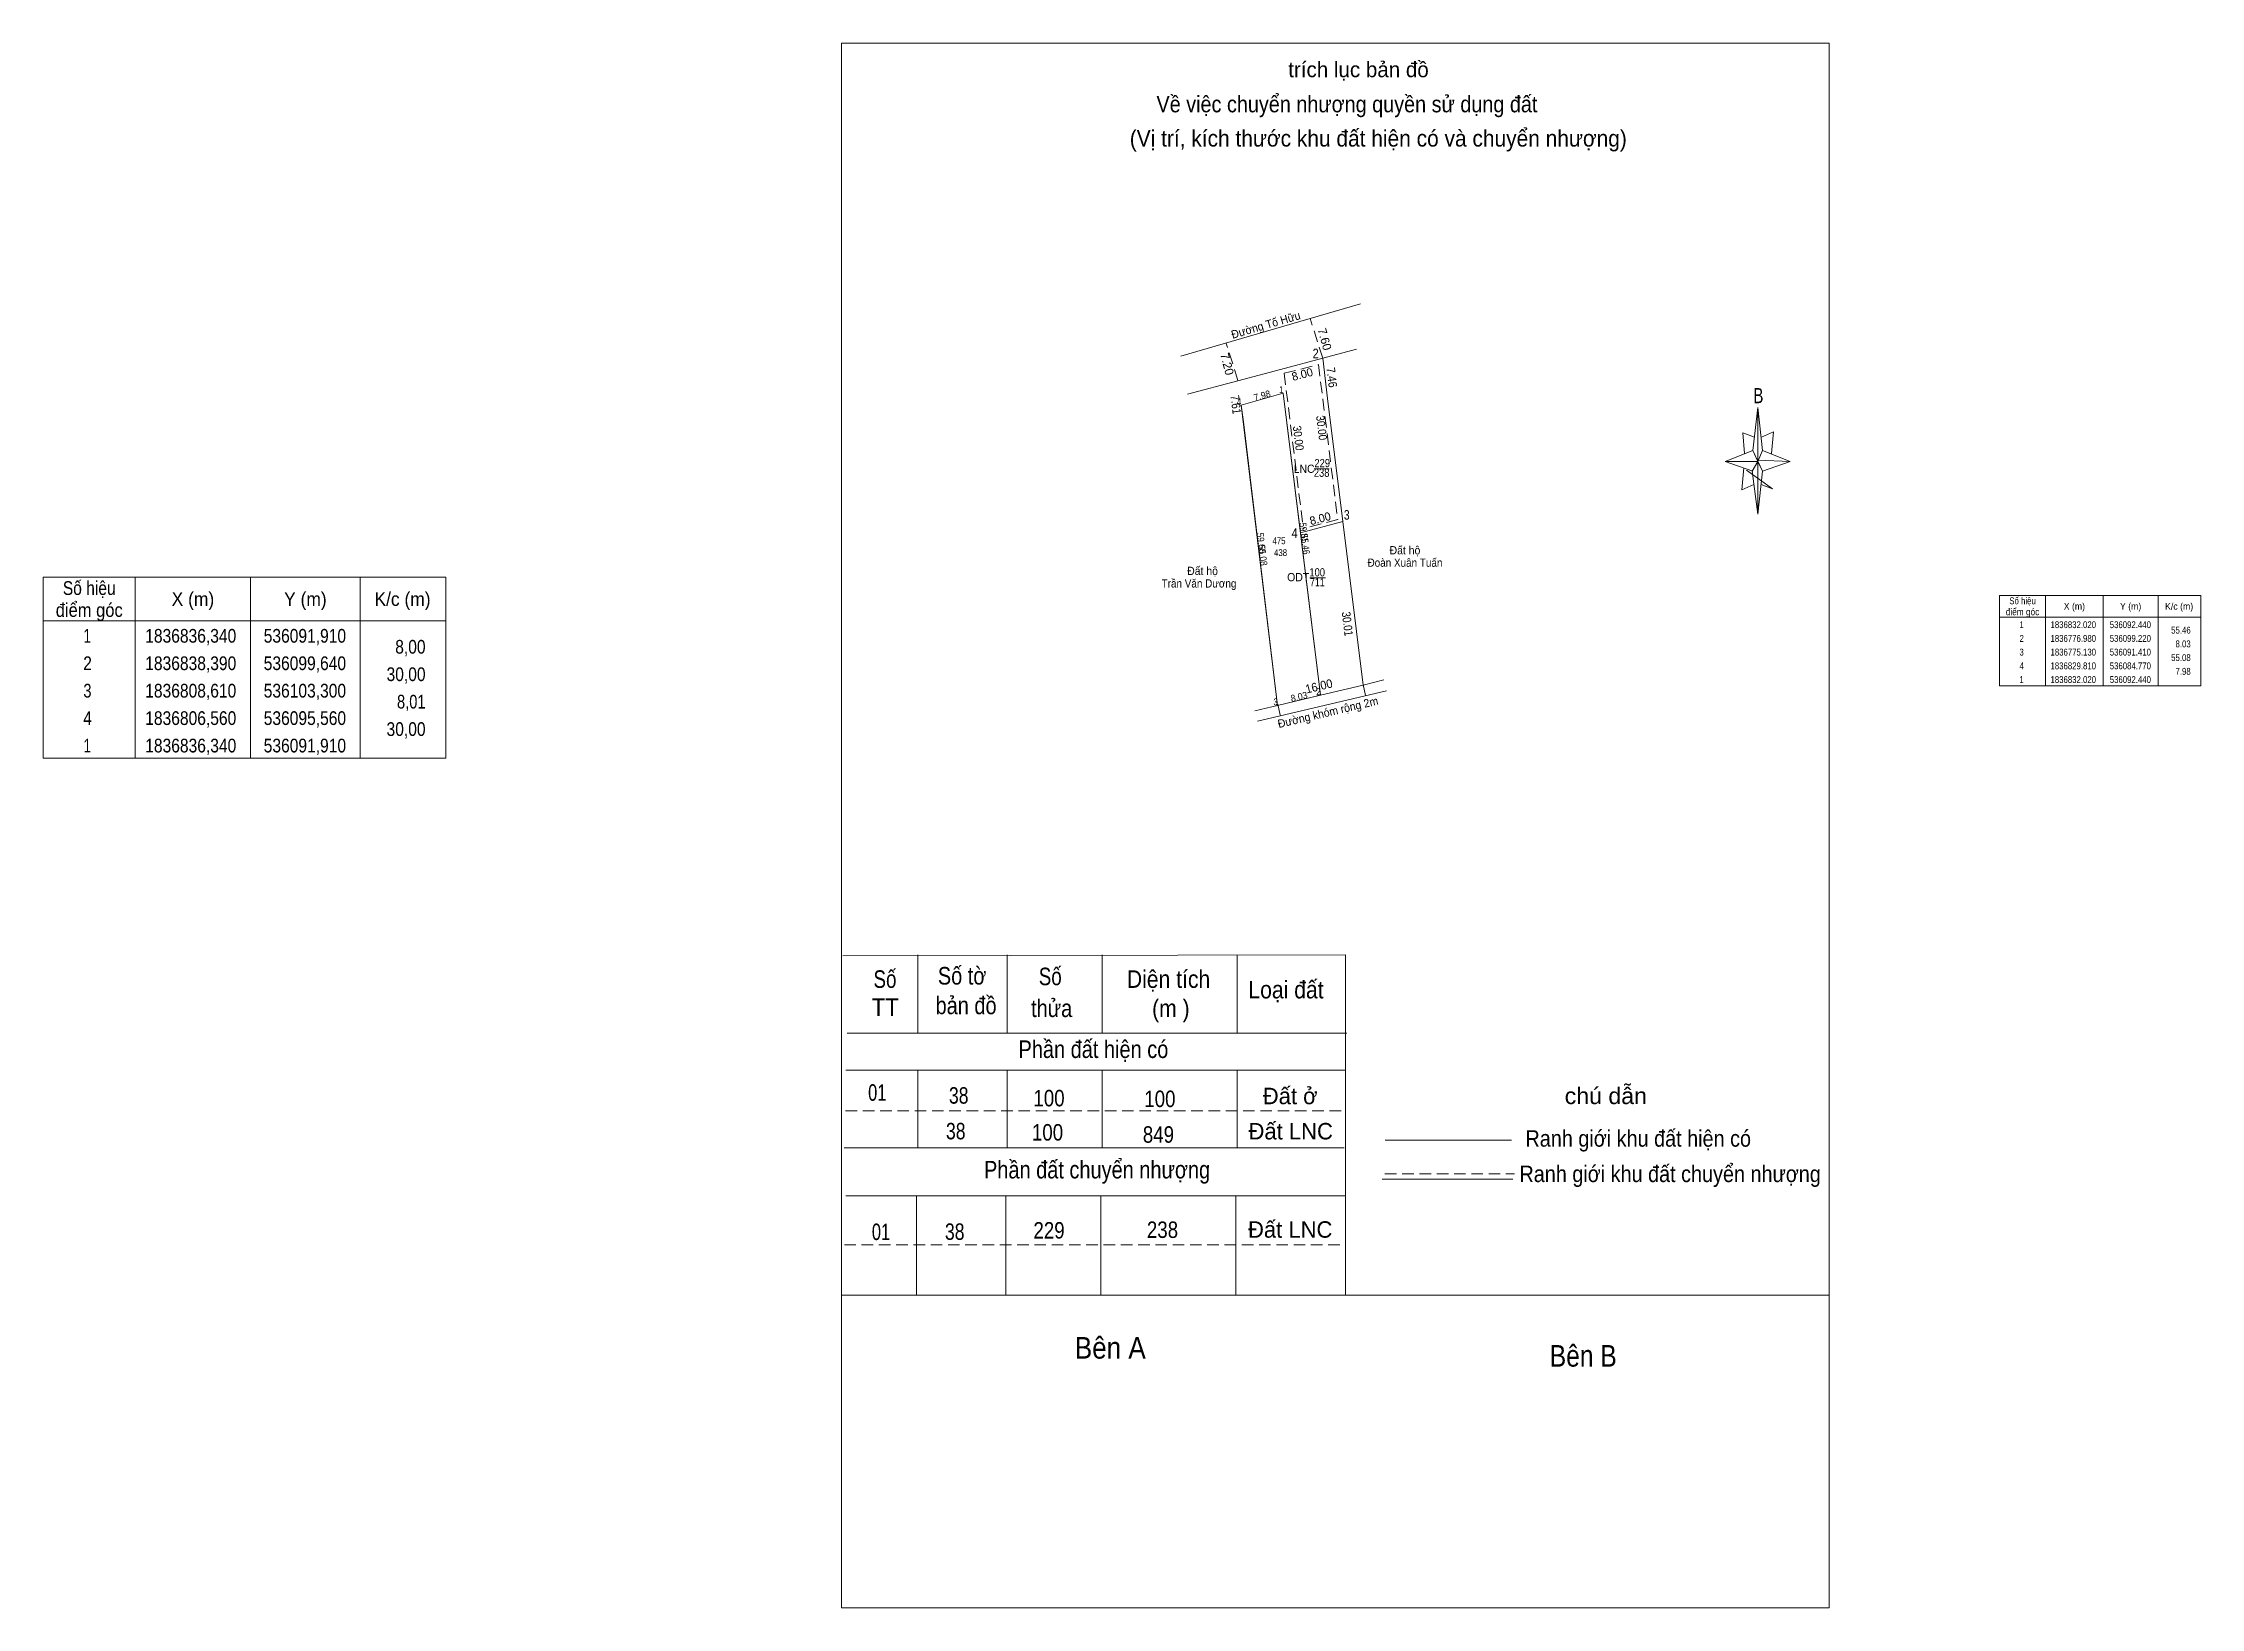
# Model space of a CAD drawing. Header units: centimetres. Extents: x 535866 to 536260, y 1836611 to 1836896.
import ezdxf
from ezdxf.enums import TextEntityAlignment as Align

# ---------------------------------------------------------------- set-up
doc = ezdxf.new("R2010")
doc.units = ezdxf.units.CM
doc.header["$LTSCALE"] = 0.7
doc.linetypes.add('MEDIUM_DASHED', pattern=[4.5, 3, -1.5])
for name, color, linetype, lineweight in [('1', 7, 'Continuous', 13), ('10', 7, 'Continuous', 13), ('12', 7, 'Continuous', 13), ('17', 7, 'Continuous', 13), ('2', 7, 'Continuous', 13), ('23', 7, 'Continuous', 13), ('3', 7, 'Continuous', 13), ('54', 7, 'MEDIUM_DASHED', 13), ('63', 7, 'Continuous', 13)]:
    doc.layers.add(name, color=color, linetype=linetype, lineweight=lineweight)

msp = doc.modelspace()

# ---------------------------------------------------------------- linework, layer by layer
at = {"layer": '1'}
msp.add_lwpolyline([(536092.44, 1836832.02), (536099.22, 1836776.98), (536091.41, 1836775.13), (536084.77, 1836829.81)], close=True, dxfattribs=at)
at = {"layer": '10'}
msp.add_line((536111.23, 1836777.76), (536087.75, 1836772.22), dxfattribs=at)
at = {"layer": '12'}
msp.add_line((536011.93, 1836610.68), (536191.93, 1836610.68), dxfattribs=at)
at = {"layer": '17'}
for p, q in [((536011.93, 1836610.68), (536011.93, 1836895.79)), ((536178.01, 1836821.59), (536178.93, 1836829.39)), ((536178.01, 1836817.79), (536173.01, 1836819.59)), ((536179.81, 1836821.59), (536184.81, 1836819.59)), ((536176.88, 1836818.01), (536181.61, 1836814.59)), ((536179.81, 1836817.79), (536178.93, 1836809.99)), ((536181.61, 1836814.59), (536179.53, 1836815.39)), ((536103.8, 1836729.65), (536012.17, 1836729.47)), ((536025.84, 1836729.65), (536025.84, 1836715.37)), ((536042.12, 1836729.65), (536042.12, 1836715.37)), ((536059.44, 1836729.65), (536059.44, 1836715.37)), ((536084.04, 1836729.65), (536084.04, 1836715.37)), ((536103.8, 1836729.65), (536103.8, 1836667.67)), ((536012.93, 1836715.37), (536104.04, 1836715.37)), ((536012.68, 1836708.68), (536103.79, 1836708.68)), ((536025.84, 1836708.68), (536025.84, 1836694.53)), ((536042.12, 1836708.68), (536042.12, 1836694.53)), ((536059.44, 1836708.68), (536059.44, 1836694.53)), ((536084.04, 1836708.68), (536084.04, 1836694.53)), ((536012.43, 1836694.53), (536103.54, 1836694.53)), ((536111.02, 1836695.87), (536134.02, 1836695.87)), ((536012.69, 1836685.77), (536103.8, 1836685.77)), ((536025.6, 1836685.77), (536025.6, 1836667.67)), ((536041.88, 1836685.77), (536041.88, 1836667.67)), ((536059.2, 1836685.77), (536059.2, 1836667.67)), ((536083.8, 1836685.77), (536083.8, 1836667.67)), ((536110.49, 1836688.79), (536134.29, 1836688.79)), ((536011.93, 1836667.67), (536191.93, 1836667.67))]:
    msp.add_line(p, q, dxfattribs=at)
at = {"layer": '17', "linetype": 'MEDIUM_DASHED'}
for p, q in [((536012.67, 1836701.22), (536103.78, 1836701.22)), ((536110.98, 1836689.79), (536134.58, 1836689.79)), ((536012.44, 1836676.8), (536103.8, 1836676.8))]:
    msp.add_line(p, q, dxfattribs=at)
at = {"layer": '17'}
for points in [[(536011.93, 1836895.79), (536191.93, 1836895.79), (536191.93, 1836610.68)], [(536178.33, 1836823.99), (536176.21, 1836824.79), (536176.53, 1836820.99)], [(536179.61, 1836823.99), (536181.81, 1836824.99), (536181.41, 1836820.99)], [(536178.93, 1836819.59), (536178.01, 1836821.59), (536173.01, 1836819.59)], [(536178.93, 1836819.59), (536179.81, 1836817.79), (536184.81, 1836819.59)], [(536176.41, 1836818.39), (536176.01, 1836814.39), (536178.21, 1836815.39)]]:
    msp.add_lwpolyline(points, dxfattribs=at)
for points in [[(536178.93, 1836829.39), (536179.81, 1836821.59), (536178.93, 1836819.59)], [(536178.93, 1836819.59), (536173.01, 1836819.59), (536178.01, 1836821.59), (536179.81, 1836817.79), (536184.81, 1836819.59), (536178.93, 1836819.79)], [(536178.93, 1836819.59), (536178.93, 1836809.99), (536177.93, 1836817.79)]]:
    msp.add_lwpolyline(points, close=True, dxfattribs=at)
at = {"layer": '2'}
msp.add_line((536084.77, 1836829.81), (536092.44, 1836832.02), dxfattribs=at)
at = {"layer": '23'}
msp.add_line((536106.53, 1836848.28), (536073.79, 1836838.75), dxfattribs=at)
at = {"layer": '3'}
for p, q in [((536091.91, 1836836.34), (536099.64, 1836838.39)), ((536099.64, 1836838.39), (536105.77, 1836840.03)), ((536099.64, 1836838.39), (536100.52, 1836831.03)), ((536091.91, 1836836.34), (536084.18, 1836834.29)), ((536084.18, 1836834.29), (536075.01, 1836831.84)), ((536092.44, 1836832.02), (536095.56, 1836806.56)), ((536103.3, 1836808.61), (536100.52, 1836831.03)), ((536103.3, 1836808.61), (536095.56, 1836806.56)), ((536103.3, 1836808.61), (536107, 1836778.82)), ((536099.22, 1836776.98), (536095.56, 1836806.56)), ((536097.29, 1836798.35), (536100.11, 1836798.35)), ((536110.74, 1836779.78), (536107, 1836778.82)), ((536099.22, 1836776.98), (536107, 1836778.82)), ((536091.41, 1836775.13), (536087.26, 1836774.15))]:
    msp.add_line(p, q, dxfattribs=at)
at = {"layer": '3', "linetype": 'MEDIUM_DASHED'}
for p in [(536092.61, 1836835.63), (536102.37, 1836808.98)]:
    msp.add_line(p, (536096.09, 1836807.33), dxfattribs=at)
msp.add_lwpolyline([(536092.61, 1836835.63), (536098.83, 1836837.22), (536099.64, 1836830.94), (536102.37, 1836808.98)], dxfattribs=at)
at = {"layer": '3'}
msp.add_lwpolyline([(536099.22, 1836776.98), (536091.41, 1836775.13), (536085.16, 1836826.8), (536084.77, 1836829.81)], dxfattribs=at)
at = {"layer": '54'}
for p, q in [((536099.64, 1836838.39), (536097.35, 1836845.61)), ((536084.18, 1836834.35), (536082.02, 1836841.15)), ((536106.99, 1836778.92), (536107.45, 1836776.93)), ((536091.46, 1836775.33), (536091.9, 1836773.35))]:
    msp.add_line(p, q, dxfattribs=at)
at = {"layer": '63'}
for p, q in [((536098.09, 1836818.24), (536100.83, 1836818.24)), ((535883.21, 1836798.5), (535883.21, 1836765.5)), ((535904.21, 1836798.5), (535904.21, 1836765.5)), ((535924.21, 1836798.5), (535924.21, 1836765.5)), ((536231.38, 1836795.17), (536231.38, 1836778.67)), ((536241.88, 1836795.17), (536241.88, 1836778.67)), ((536251.88, 1836795.17), (536251.88, 1836778.67)), ((536222.98, 1836791.17), (536259.68, 1836791.17)), ((535866.41, 1836790.5), (535939.81, 1836790.5))]:
    msp.add_line(p, q, dxfattribs=at)
for points in [[(535866.41, 1836798.5), (535939.81, 1836798.5), (535939.81, 1836765.5), (535866.41, 1836765.5)], [(536222.98, 1836795.17), (536259.68, 1836795.17), (536259.68, 1836778.67), (536222.98, 1836778.67)]]:
    msp.add_lwpolyline(points, close=True, dxfattribs=at)

# ---------------------------------------------------------------- texts
at = {"layer": '1', "width": 0.85}
for s, p in [('475', (536091.665, 1836804.49)), ('438', (536091.945, 1836802.33))]:
    msp.add_text(s, height=1.25, dxfattribs=at).set_placement(p, align=Align.CENTER)
at = {"layer": '17'}
for s, height, p in [('trích lục bản đồ', 2.8, (536106.15, 1836889.59)), ('Đất ở', 3, (536093.695, 1836702.45)), ('Đất LNC', 3, (536093.795, 1836696.03)), ('Đất LNC', 3, (536093.705, 1836678.12))]:
    msp.add_text(s, height=height, dxfattribs=at).set_placement(p, align=Align.CENTER)
for s, height, width, p in [('Về việc chuyển nhượng quyền sử dụng đất', 3, 0.9, (536104.045, 1836883.19)), ('B', 2.756, 0.75, (536179.03, 1836830.19)), ('Số', 3.2, 0.8, (536019.845, 1836723.65)), ('Số tờ', 3.2, 0.85, (536033.905, 1836724.25)), ('Số', 3.2, 0.8, (536049.965, 1836724.13)), ('Diện tích', 3.2, 0.9, (536071.53, 1836723.65)), ('Loại đất', 3.2, 0.9, (536092.935, 1836721.73)), ('TT', 3.2, 0.95, (536019.905, 1836718.53)), ('bản đồ', 3.2, 0.85, (536034.625, 1836718.85)), ('thửa', 3.2, 0.85, (536050.225, 1836718.33)), ('(m )', 3.2, 0.9, (536071.95, 1836718.33)), ('Phần đất hiện có', 3.2, 0.85, (536057.835, 1836710.87)), ('01', 3, 0.75, (536018.44, 1836703.08)), ('38', 3, 0.8, (536033.285, 1836702.55)), ('100', 3, 0.85, (536049.74, 1836702.06)), ('100', 3, 0.85, (536069.95, 1836701.93)), ('chú dẫn', 3, 1.05, (536151.225, 1836702.47)), ('38', 3, 0.8, (536032.745, 1836696.05)), ('100', 3, 0.85, (536049.47, 1836695.83)), ('849', 3, 0.85, (536069.685, 1836695.43)), ('Ranh giới khu đất hiện có ', 3, 0.9, (536157.64, 1836694.71)), ('Phần đất chuyển nhượng', 3.2, 0.85, (536058.505, 1836688.92)), ('Ranh giới khu đất chuyển nhượng', 3, 0.9, (536162.95, 1836688.26)), ('238', 3, 0.85, (536070.425, 1836678.08)), ('01', 3, 0.75, (536019.12, 1836677.7)), ('38', 3, 0.8, (536032.555, 1836677.73)), ('229', 3, 0.85, (536049.745, 1836677.97)), ('Bên A', 3.94, 0.9, (536060.91, 1836656.09)), ('Bên B', 3.94, 0.85, (536147.115, 1836654.63))]:
    msp.add_text(s, height=height, dxfattribs=dict(at, width=width)).set_placement(p, align=Align.CENTER)
at = {"layer": '17', "width": 0.95}
msp.add_text('(Vị trí, kích thước khu đất hiện có và chuyển nhượng)', height=3, dxfattribs=at).set_placement((536064.46, 1836876.95))
at = {"layer": '3'}
for s, rotation, width, p in [('Đường Tố Hữu', 16.229, 0.95, (536083.21, 1836841.91)), ('30.00', 277.068, 0.9, (536098.41, 1836827.85)), ('30.00', 276.988, 0.9, (536094.18, 1836825.97)), ('Đường khóm rộng 2m', 13.276, 0.95, (536091.64, 1836770.99))]:
    msp.add_text(s, height=1.5, rotation=rotation, dxfattribs=dict(at, width=width)).set_placement(p)
for rotation, p in [(14.853, (536094.21, 1836834.22)), (14.835, (536097.48, 1836807.95))]:
    msp.add_text('8.00', height=1.5, rotation=rotation, dxfattribs=at).set_placement(p)
for s, width, p in [('ODT', 0.95, (536093.15, 1836797.74)), ('100', 0.85, (536097.2, 1836798.62))]:
    msp.add_text(s, height=1.5, dxfattribs=dict(at, width=width)).set_placement(p)
at = {"layer": '54'}
for s, rotation, p in [('7.60', 285.621, (536099.2264, 1836841.6414)), ('7.20', 284.542, (536081.4462, 1836837.1271))]:
    msp.add_text(s, height=1.57, rotation=rotation, dxfattribs=at).set_placement(p, align=Align.CENTER)
for s, height, rotation, width, p in [('7.46', 1.57, 277.011, 0.9, (536100.5068, 1836834.7858)), ('7.61', 1.57, 276.947, 0.85, (536083.0151, 1836829.845)), ('30.01', 1.57, 277.025, 0.85, (536103.3602, 1836789.886)), ('16.00', 1.575, 13.298, 0.95, (536099.1189, 1836777.8593))]:
    msp.add_text(s, height=height, rotation=rotation, dxfattribs=dict(at, width=width)).set_placement(p, align=Align.CENTER)
for s, width, p in [('Đất hộ', 0.95, (536111.81, 1836802.64)), ('Đất hộ', 0.95, (536074.92, 1836798.88)), ('Đoàn Xuân Tuấn', 0.9, (536107.8, 1836800.38)), ('Trần Văn Dương', 0.9, (536070.27, 1836796.6))]:
    msp.add_text(s, height=1.5, dxfattribs=dict(at, width=width)).set_placement(p)
at = {"layer": '63'}
for s, height, width, p in [(' 2', 1.75, 0.85, (536098.9, 1836838.38)), (' 4', 1.25, 0.85, (536084.77, 1836829.81)), (' 1', 1.25, 0.75, (536092.44, 1836832.02)), (' 4', 1.75, 0.85, (536095.06, 1836805.64)), (' 3', 1.75, 0.8, (536104.53, 1836808.96)), ('55.46', 1.25, 0.85, (536257.83, 1836788.2)), ('8,00', 2.5, 0.85, (535936.11, 1836784.55)), ('55.08', 1.25, 0.85, (536257.83, 1836783.2)), ('8.03', 1.25, 0.85, (536257.83, 1836785.7)), ('30,00', 2.5, 0.85, (535936.11, 1836779.55)), ('7.98', 1.25, 0.85, (536257.83, 1836780.7)), ('8,01', 2.5, 0.8, (535936.11, 1836774.55)), (' 3', 1.25, 0.8, (536091.41, 1836775.13)), (' 3', 1.25, 0.8, (536091.41, 1836775.13)), (' 2', 1.25, 0.85, (536099.22, 1836776.98)), (' 2', 1.25, 0.85, (536099.22, 1836776.98)), ('30,00', 2.5, 0.85, (535936.11, 1836769.55))]:
    msp.add_text(s, height=height, dxfattribs=dict(at, width=width)).set_placement(p, align=Align.RIGHT)
for s, rotation, width, p in [('7.98', 16.074, 0.95, (536088.767, 1836830.9713)), ('59.81', 277.02, 0.85, (536095.5727, 1836806.5814)), ('59.60', 276.968, 0.9, (536087.8097, 1836804.6408)), ('55.08', 276.924, 0.9, (536088.0952, 1836802.3953)), ('55.46', 277.022, 0.9, (536095.8408, 1836804.4264)), ('8.03', 13.326, 0.95, (536095.4559, 1836776.0896)), ('8.03', 13.326, 0.95, (536095.4559, 1836776.0896))]:
    msp.add_text(s, height=1.25, rotation=rotation, dxfattribs=dict(at, width=width)).set_placement(p, align=Align.CENTER)
for s, height, width, p in [('LNC', 1.5, 0.95, (536096.24, 1836817.49)), ('229', 1.5, 0.85, (536099.535, 1836818.52)), ('238', 1.5, 0.85, (536099.43, 1836816.77)), ('Số hiệu', 2.5, 0.85, (535874.81, 1836795.25)), ('X (m)', 2.5, 0.95, (535893.71, 1836793.25)), ('Y (m)', 2.5, 0.95, (535914.205, 1836793.25)), ('K/c (m)', 2.5, 0.95, (535931.91, 1836793.25)), ('711', 1.5, 0.8, (536098.64, 1836796.81)), ('điểm góc', 2.5, 0.9, (535874.81, 1836791.25)), ('điểm góc', 1.25, 0.9, (536227.18, 1836791.55)), ('Số hiệu', 1.25, 0.85, (536227.18, 1836793.55)), ('X (m)', 1.25, 0.95, (536236.63, 1836792.55)), ('Y (m)', 1.25, 0.95, (536246.885, 1836792.55)), ('K/c (m)', 1.25, 0.95, (536255.725, 1836792.55)), (' 1', 2.5, 0.75, (535874.105, 1836786.55)), ('1836836,340', 2.5, 0.85, (535893.31, 1836786.55)), ('536091,910', 2.5, 0.85, (535914.115, 1836786.55)), (' 2', 1.25, 0.85, (536226.835, 1836786.7)), (' 1', 1.25, 0.75, (536226.83, 1836789.2)), ('1836832.020', 1.25, 0.85, (536236.43, 1836789.2)), ('1836776.980', 1.25, 0.85, (536236.43, 1836786.7)), ('536092.440', 1.25, 0.85, (536246.83, 1836789.2)), ('536099.220', 1.25, 0.85, (536246.83, 1836786.7)), (' 2', 2.5, 0.85, (535874.11, 1836781.55)), ('1836838,390', 2.5, 0.85, (535893.31, 1836781.55)), ('536099,640', 2.5, 0.85, (535914.115, 1836781.55)), (' 3', 1.25, 0.8, (536226.825, 1836784.2)), ('1836775.130', 1.25, 0.85, (536236.43, 1836784.2)), ('536091.410', 1.25, 0.85, (536246.83, 1836784.2)), (' 4', 1.25, 0.85, (536226.83, 1836781.7)), (' 1', 1.25, 0.75, (536226.83, 1836779.2)), ('1836829.810', 1.25, 0.85, (536236.43, 1836781.7)), ('1836832.020', 1.25, 0.85, (536236.43, 1836779.2)), ('536084.770', 1.25, 0.85, (536246.83, 1836781.7)), ('536092.440', 1.25, 0.85, (536246.83, 1836779.2)), (' 3', 2.5, 0.8, (535874.11, 1836776.55)), ('1836808,610', 2.5, 0.85, (535893.31, 1836776.55)), ('536103,300', 2.5, 0.85, (535914.115, 1836776.55)), (' 4', 2.5, 0.85, (535874.105, 1836771.55)), ('1836806,560', 2.5, 0.85, (535893.31, 1836771.55)), ('536095,560', 2.5, 0.85, (535914.115, 1836771.55)), (' 1', 2.5, 0.75, (535874.105, 1836766.55)), ('1836836,340', 2.5, 0.85, (535893.31, 1836766.55)), ('536091,910', 2.5, 0.85, (535914.115, 1836766.55))]:
    msp.add_text(s, height=height, dxfattribs=dict(at, width=width)).set_placement(p, align=Align.CENTER)

doc.saveas('drawing.dxf')
